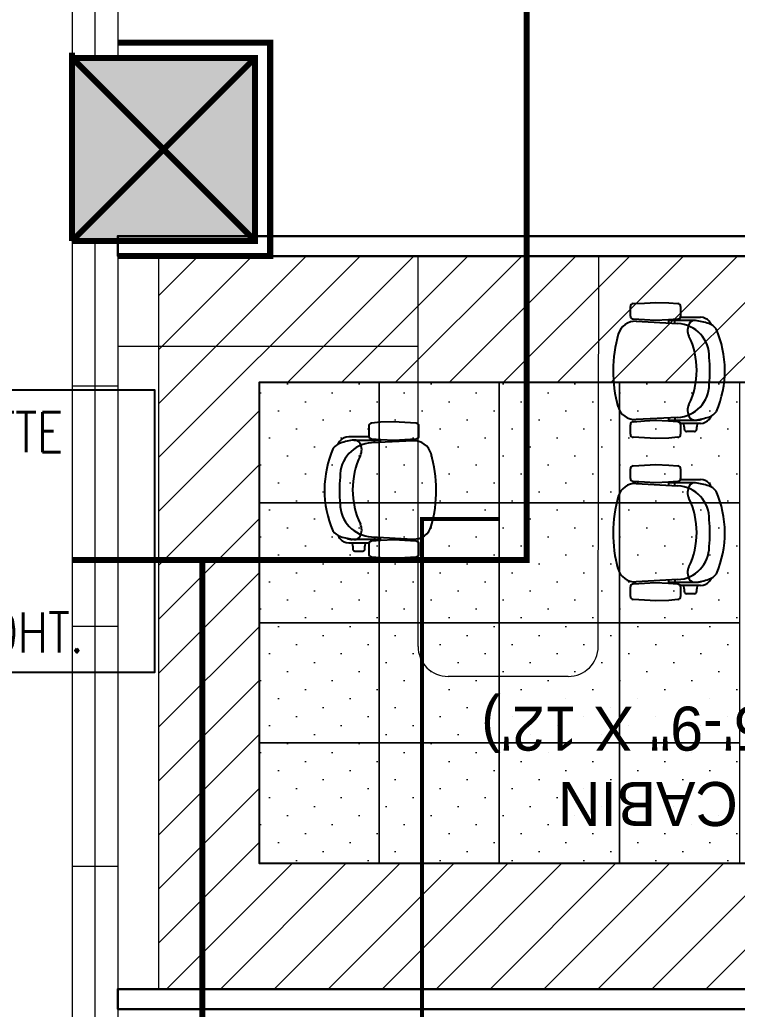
# Model space of a CAD drawing. Header units: millimetres. Extents: x 148480 to 578986, y 39883 to 155062.
# Drawn here: x 226358 to 229942, y 118155 to 123097 of the extents above; entities that cross this region are included whole.
import ezdxf

# ---------------------------------------------------------------- set-up
doc = ezdxf.new("R2010")
doc.units = ezdxf.units.MM
for name, pattern in [('CENTER', [2, 1.25, -0.25, 0.25, -0.25]), ('CONTINOUS', [0]), ('HIDDEN', [0.375, 0.25, -0.125])]:
    doc.linetypes.add(name, pattern=pattern)
for name, color, linetype in [('001-TEXT', 250, 'Continuous'), ('ceilings', 253, 'Continuous'), ('CEN', 252, 'CENTER'), ('Hatch 01_UC', 7, 'Continuous'), ('HVAC TEXT', 7, 'Continuous'), ('I - MODULAR', 44, 'Continuous'), ('Layer2', 4, 'Continuous'), ('Layer4', 6, 'Continuous'), ('M HVAC DRAIN PIPE', 30, 'Continuous'), ('M-HVAC VRV PIPE', 4, 'Continuous')]:
    doc.layers.add(name, color=color, linetype=linetype)
doc.layers.add('glass', color=7, linetype='Continuous', lineweight=0, true_color=0x0000d6)
doc.layers.add('I-PART-GYP', color=6, linetype='Continuous', lineweight=30)
doc.layers.add('ID-MODULAR', color=44, linetype='Continuous', lineweight=9)
doc.styles.add('Arial_3', font='arial.ttf', dxfattribs={"height": 20.669291})
doc.styles.add('Herbalife_Third Floor - Furniture Layout - 210201$0$CG', font='GOTHIC.TTF')

# ---------------------------------------------------------------- blocks, each defined once
blk = doc.blocks.new('GFC1')
at = {"layer": 'Hatch 01_UC', "linetype": 'Continuous'}
h = blk.add_hatch(color=8, dxfattribs=at)
h.dxf.hatch_style = 1
h.paths.add_polyline_path([(300165.9, 122978.3), (299250.9, 122978.3), (299250.9, 123893.3), (300165.9, 123893.3)])
at = {"layer": 'CEN', "color": 8, "linetype": 'Continuous', "lineweight": 0}
for p, q in [((299250.9, 123918.7), (299250.9, 123893.3)), ((299250.9, 122978.3), (299250.9, 123893.3)), ((299250.9, 123893.3), (300165.9, 123893.3)), ((300165.9, 123893.3), (299250.9, 122978.3)), ((299250.9, 123893.3), (300165.9, 122978.3)), ((300165.9, 123893.3), (299250.9, 123893.3)), ((299250.9, 123893.3), (300165.9, 122978.3)), ((300165.9, 123893.3), (299250.9, 122978.3)), ((300165.9, 123893.3), (300165.9, 122978.3)), ((300165.9, 122978.3), (300165.9, 123893.3)), ((300165.9, 122978.3), (299250.9, 122978.3)), ((299250.9, 122978.3), (300165.9, 122978.3))]:
    blk.add_line(p, q, dxfattribs=at)
at = {"layer": 'CEN', "color": 8, "linetype": 'HIDDEN', "lineweight": 0, "ltscale": 1500}
for points in [[(299252.1, 125485.2), (301522.1, 125485.2), (301522.1, 121385.2), (299252.1, 121385.2)], [(299902.2, 115433.7), (299902.1, 121385.2)]]:
    blk.add_lwpolyline(points, dxfattribs=at)
at = {"layer": 'CEN', "color": 8, "linetype": 'Continuous', "lineweight": 0}
for points in [[(299479.7, 122903.3), (300240.9, 122903.3), (300240.9, 123968.3), (299479.7, 123968.3)], [(299479.7, 122978.3), (300165.9, 122978.3), (300165.9, 123893.3), (299479.7, 123893.3)]]:
    blk.add_lwpolyline(points, dxfattribs=at)
at = {"layer": 'glass', "color": 8, "linetype": 'Continuous'}
for p, q in [((299250.9, 132941.7), (299250.9, 123893.3)), ((299365.3, 132941.7), (299365.3, 123893.3)), ((299479.7, 132941.7), (299479.7, 123893.3)), ((299250.9, 122978.3), (299250.9, 113853.7)), ((299365.3, 122978.3), (299365.3, 113853.7)), ((299479.7, 122978.3), (299479.7, 113853.7)), ((299479.7, 122253.7), (299250.9, 122253.7)), ((299479.7, 121053.7), (299250.9, 121053.7)), ((299479.7, 119853.7), (299250.9, 119853.7))]:
    blk.add_line(p, q, dxfattribs=at)
at = {"layer": 'I - MODULAR', "color": 8}
for p, q in [((302054.8, 122665.7), (302110.3, 122668.6)), ((302110.3, 122668.6), (302167.5, 122672)), ((302167.5, 122672), (302232.8, 122669.8)), ((302232.8, 122669.8), (302277.7, 122665.7)), ((302040.8, 122602.6), (302040.8, 122650.7)), ((302291.6, 122650.6), (302291.6, 122602.5)), ((302111.5, 122583.9), (302054.8, 122587.5)), ((302070.2, 122577.4), (302277, 122566.5)), ((302166.4, 122580.7), (302111.5, 122583.9)), ((302231.5, 122583.9), (302166.4, 122580.7)), ((302277.6, 122587.4), (302231.5, 122583.9)), ((302277.6, 122587.4), (302231.5, 122583.9)), ((302232.1, 122568.9), (302232.1, 122583.9)), ((302365.5, 122580.8), (302232.1, 122580.8)), ((302263, 122567.3), (302263, 122580.8)), ((302290.8, 122597.5), (302391.5, 122597.5)), ((300791.8, 122073), (300746.9, 122068.9)), ((300857.2, 122075.2), (300791.8, 122073)), ((300914.3, 122071.8), (300857.2, 122075.2)), ((300969.9, 122068.9), (300914.3, 122071.8)), ((302054.8, 122076), (302111.5, 122079.6)), ((302277, 122097.3), (302068.9, 122086.4)), ((302111.5, 122079.6), (302166.4, 122082.8)), ((302166.4, 122082.8), (302231.5, 122079.6)), ((302231.5, 122079.9), (302277.6, 122076.4)), ((302231.5, 122079.6), (302277.6, 122076.1)), ((302232.1, 122080.2), (302232.1, 122094.9)), ((302232.1, 122084.3), (302373.6, 122084.3)), ((302262.9, 122096.6), (302262.9, 122084.3)), ((302277.6, 122076.4), (302284.4, 122073.9)), ((302289.8, 122067.6), (302284.4, 122073.9)), ((302284.4, 122073.9), (302290.5, 122066.7)), ((300733, 122053.8), (300733, 122005.6)), ((300983.8, 122005.8), (300983.8, 122053.9)), ((302040.8, 122012.8), (302040.8, 122060.9)), ((302391.5, 122067.6), (302289.8, 122067.6)), ((302291.6, 122061.1), (302291.6, 122012.9)), ((302309.2, 122050.6), (302307.1, 122067.6)), ((302310.7, 122050.6), (302309.2, 122050.6)), ((302310.7, 122036.8), (302310.7, 122050.6)), ((302360.5, 122026.6), (302320.9, 122026.6)), ((302371.3, 122050.6), (302371.3, 122037.3)), ((302372.6, 122050.6), (302371.3, 122050.6)), ((302374.8, 122067.6), (302372.6, 122050.6)), ((300733.9, 122000.7), (300633.1, 122000.7)), ((300659.1, 121984), (300792.5, 121984)), ((300747, 121990.6), (300793.2, 121987.1)), ((300747, 121990.6), (300793.2, 121987.1)), ((300954.4, 121980.6), (300747.6, 121969.7)), ((300761.7, 121970.5), (300761.7, 121984)), ((300792.5, 121972.1), (300792.5, 121987.1)), ((300793.2, 121987.1), (300858.3, 121983.9)), ((300858.3, 121983.9), (300913.2, 121987.1)), ((300913.2, 121987.1), (300969.9, 121990.7)), ((302110.3, 121994.9), (302054.8, 121997.8)), ((302167.5, 121991.5), (302110.3, 121994.9)), ((302232.8, 121993.7), (302167.5, 121991.5)), ((302277.7, 121997.8), (302232.8, 121993.7)), ((302040.8, 121792.2), (302040.8, 121840.4)), ((302054.8, 121855.4), (302110.3, 121858.2)), ((302110.3, 121858.2), (302167.5, 121861.7)), ((302167.5, 121861.7), (302232.8, 121859.4)), ((302232.8, 121859.4), (302277.7, 121855.3)), ((302291.6, 121840.3), (302291.6, 121792.1)), ((302111.5, 121773.5), (302054.8, 121777.1)), ((302166.4, 121770.4), (302111.5, 121773.5)), ((302231.5, 121773.5), (302166.4, 121770.4)), ((302277.6, 121777.1), (302231.5, 121773.5)), ((302277.6, 121777.1), (302231.5, 121773.5)), ((302232.1, 121758.5), (302232.1, 121773.6)), ((302290.8, 121787.1), (302391.5, 121787.1)), ((302070.2, 121767), (302277, 121756.2)), ((302365.5, 121770.5), (302232.1, 121770.5)), ((302263, 121756.9), (302263, 121770.5)), ((300792.5, 121487.5), (300651, 121487.5)), ((300740.2, 121477.1), (300734.1, 121469.9)), ((300734.9, 121470.8), (300740.2, 121477.1)), ((300747, 121479.6), (300740.2, 121477.1)), ((300793.2, 121483.1), (300747, 121479.6)), ((300793.2, 121482.8), (300747, 121479.3)), ((300747.6, 121500.5), (300955.7, 121489.6)), ((300761.8, 121499.8), (300761.8, 121487.5)), ((300792.5, 121483.4), (300792.5, 121498.1)), ((300858.3, 121486), (300793.2, 121482.8)), ((300913.2, 121482.8), (300858.3, 121486)), ((300969.9, 121479.2), (300913.2, 121482.8)), ((300633.1, 121470.8), (300734.9, 121470.8)), ((300649.9, 121470.8), (300652.1, 121453.8)), ((300652.1, 121453.8), (300653.4, 121453.8)), ((300653.4, 121453.8), (300653.4, 121440.5)), ((300664.1, 121429.8), (300703.8, 121429.8)), ((300714, 121453.8), (300715.4, 121453.8)), ((300714, 121439.9), (300714, 121453.8)), ((300715.4, 121453.8), (300717.5, 121470.8)), ((300733, 121464.3), (300733, 121416.1)), ((300983.8, 121416), (300983.8, 121464.1)), ((300746.9, 121401), (300791.8, 121396.9)), ((300791.8, 121396.9), (300857.2, 121394.7)), ((300857.2, 121394.7), (300914.3, 121398.1)), ((300914.3, 121398.1), (300969.9, 121401)), ((302277, 121286.9), (302068.9, 121276)), ((302232.1, 121269.8), (302232.1, 121284.6)), ((302262.9, 121286.2), (302262.9, 121273.9)), ((302040.8, 121202.4), (302040.8, 121250.6)), ((302054.8, 121265.7), (302111.5, 121269.3)), ((302111.5, 121269.3), (302166.4, 121272.4)), ((302166.4, 121272.4), (302231.5, 121269.3)), ((302231.5, 121269.6), (302277.6, 121266)), ((302231.5, 121269.3), (302277.6, 121265.7)), ((302232.1, 121273.9), (302373.6, 121273.9)), ((302277.6, 121266), (302284.4, 121263.5)), ((302289.8, 121257.2), (302284.4, 121263.5)), ((302284.4, 121263.5), (302290.5, 121256.3)), ((302391.5, 121257.2), (302289.8, 121257.2)), ((302291.6, 121250.7), (302291.6, 121202.5)), ((302309.2, 121240.3), (302307.1, 121257.2)), ((302310.7, 121240.3), (302309.2, 121240.3)), ((302310.7, 121226.4), (302310.7, 121240.3)), ((302371.3, 121240.3), (302371.3, 121227)), ((302372.6, 121240.3), (302371.3, 121240.3)), ((302374.8, 121257.2), (302372.6, 121240.3)), ((302110.3, 121184.6), (302054.8, 121187.4)), ((302167.5, 121181.1), (302110.3, 121184.6)), ((302232.8, 121183.4), (302167.5, 121181.1)), ((302277.7, 121187.5), (302232.8, 121183.4)), ((302360.5, 121216.2), (302320.9, 121216.2))]:
    blk.add_line(p, q, dxfattribs=at)
for centre, radius, start, end in [((302055.5, 122651.1), 14.7, 92.9388, 181.2932), ((302276.5, 122650.6), 15.1, 0.0001, 85.3821), ((302065.6, 122488.6), 88.9, 86.9963, 163.8263), ((302055.7, 122602.3), 14.9, 178.9351, 266.3961), ((302268.3, 122400.7), 166, 358.3126, 86.9963), ((302276.6, 122602.5), 15.1, 273.9399, 0.0001), ((302276.6, 122602.5), 15.1, 273.9399, 340.8234), ((302393.3, 122532.9), 67, 151.6102, 205.7882), ((302361.6, 122550.1), 31, 82.8186, 151.6102), ((302320.8, 122225.7), 357.9, 71.8612, 82.8186), ((302320.8, 122225.7), 357.9, 71.8612, 82.8186), ((302389.3, 122536.8), 60.7, 42.1358, 87.908), ((302408.2, 122492.6), 77.1, 37.7575, 71.8612), ((302389.3, 122536.8), 60.7, 22.5668, 42.1358), ((301992.5, 122331.9), 520, 336.7999, 23.5638), ((302613.6, 122329.6), 659.6, 163.8263, 195.7056), ((301978.6, 122332.6), 393.5, 334.212, 25.7882), ((301753.9, 122329.1), 683.6, 354.4607, 5.6017), ((302268.3, 122263.1), 166, 273.004, 0.0001), ((302064.3, 122175.2), 88.9, 195.7056, 273.004), ((302393.3, 122132.2), 67, 154.212, 208.39), ((302408.2, 122172.5), 77.1, 288.1391, 323.8612), ((302055.7, 122061.2), 14.9, 93.6041, 181.0652), ((302276.6, 122061.1), 15.1, 0.0001, 86.0604), ((302361.6, 122115), 31, 208.39, 277.1816), ((302320.8, 122439.4), 357.9, 277.1816, 288.1391), ((302374.1, 122147.2), 62.9, 269.5334, 293.7471), ((302374.1, 122147.2), 62.9, 269.5334, 293.7471), ((302389.3, 122128.3), 60.7, 272.0922, 317.8644), ((302389.3, 122128.3), 60.7, 317.8644, 337.4334), ((300748.1, 122053.8), 15.1, 94.6179, 179.9999), ((300969.1, 122054.2), 14.7, 358.7068, 87.0612), ((302320.9, 122036.8), 10.2, 180.0001, 270.0001), ((302360.5, 122037.3), 10.8, 270.0001, 0.0001), ((300635.4, 121940), 60.7, 137.8642, 157.4332), ((300635.4, 121940), 60.7, 92.092, 137.8642), ((300703.9, 121628.9), 357.9, 97.1814, 108.1388), ((300703.9, 121628.9), 357.9, 97.1814, 108.1388), ((300663, 121953.3), 31, 28.3898, 97.1814), ((300748.1, 122005.6), 15.1, 179.9999, 266.0601), ((300748.1, 122005.6), 15.1, 199.1766, 266.0601), ((300959.1, 121891.8), 88.9, 16.1737, 93.0037), ((300969, 122005.5), 14.9, 273.6039, 1.0649), ((302055.5, 122012.5), 14.7, 178.707, 267.0615), ((302276.5, 122012.9), 15.1, 274.6181, 0.0001), ((301032.2, 121735.1), 520, 156.4362, 203.2001), ((300616.5, 121895.8), 77.1, 108.1388, 142.2425), ((300756.3, 121803.9), 166, 93.0037, 181.6874), ((300631.3, 121936.1), 67, 334.2118, 28.3898), ((301046.1, 121735.7), 393.5, 154.2118, 205.788), ((300411, 121732.8), 659.6, 344.2944, 16.1737), ((302055.5, 121840.7), 14.7, 92.9388, 181.2932), ((302276.5, 121840.3), 15.1, 0.0001, 85.3821), ((301270.7, 121732.3), 683.6, 174.3983, 185.5393), ((302055.7, 121792), 14.9, 178.9351, 266.3961), ((302276.6, 121792.1), 15.1, 273.9399, 0.0001), ((302276.6, 121792.1), 15.1, 273.9399, 340.8234), ((302389.3, 121726.5), 60.7, 42.1358, 87.908), ((302065.6, 121678.2), 88.9, 86.9963, 163.8263), ((302268.3, 121590.3), 166, 358.3126, 86.9963), ((302393.3, 121722.6), 67, 151.6102, 205.7882), ((302361.6, 121739.7), 31, 82.8186, 151.6102), ((302320.8, 121415.3), 357.9, 71.8612, 82.8186), ((302320.8, 121415.3), 357.9, 71.8612, 82.8186), ((302408.2, 121682.2), 77.1, 37.7575, 71.8612), ((302389.3, 121726.5), 60.7, 22.5668, 42.1358), ((301992.5, 121521.5), 520, 336.7999, 23.5638), ((302613.6, 121519.3), 659.6, 163.8263, 195.7056), ((301978.6, 121522.2), 393.5, 334.212, 25.7882), ((300756.3, 121666.3), 166, 179.9999, 266.996), ((301753.9, 121518.7), 683.6, 354.4607, 5.6017), ((300616.5, 121575.7), 77.1, 216.1388, 251.8609), ((300631.3, 121535.4), 67, 331.61, 25.788), ((300960.4, 121578.4), 88.9, 266.996, 344.2944), ((300635.4, 121531.5), 60.7, 202.5666, 222.1356), ((300635.4, 121531.5), 60.7, 222.1356, 267.9078), ((300703.9, 121842.6), 357.9, 251.8609, 262.8184), ((300650.5, 121550.4), 62.9, 246.2529, 270.4666), ((300650.5, 121550.4), 62.9, 246.2529, 270.4666), ((300663, 121518.2), 31, 262.8184, 331.61), ((300748.1, 121464.3), 15.1, 93.9396, 179.9999), ((300969, 121464.4), 14.9, 358.9348, 86.3959), ((300664.1, 121440.5), 10.8, 179.9999, 269.9999), ((300703.8, 121439.9), 10.2, 269.9999, 359.9999), ((302268.3, 121452.7), 166, 273.004, 0.0001), ((300748.1, 121416.1), 15.1, 179.9999, 265.3819), ((300969.1, 121415.7), 14.7, 272.9385, 1.293), ((302064.3, 121364.8), 88.9, 195.7056, 273.004), ((302393.3, 121321.8), 67, 154.212, 208.39), ((302361.6, 121304.7), 31, 208.39, 277.1816), ((302320.8, 121629), 357.9, 277.1816, 288.1391), ((302374.1, 121336.8), 62.9, 269.5334, 293.7471), ((302374.1, 121336.8), 62.9, 269.5334, 293.7471), ((302408.2, 121362.2), 77.1, 288.1391, 323.8612), ((302389.3, 121317.9), 60.7, 317.8644, 337.4334), ((302055.7, 121250.8), 14.9, 93.6041, 181.0652), ((302276.6, 121250.7), 15.1, 0.0001, 86.0604), ((302389.3, 121317.9), 60.7, 272.0922, 317.8644), ((302055.5, 121202.1), 14.7, 178.707, 267.0615), ((302276.5, 121202.5), 15.1, 274.6181, 0.0001), ((302320.9, 121226.4), 10.2, 180.0001, 270.0001), ((302360.5, 121227), 10.8, 270.0001, 0.0001)]:
    blk.add_arc(centre, radius, start, end, dxfattribs=at)
at = {"layer": 'I-PART-GYP', "color": 8, "linetype": 'CONTINOUS'}
for points in [[(304285.1, 123003.3), (299479.7, 123003.3), (299479.7, 122903.3), (304285.1, 122903.3)], [(304285.1, 119142), (299479.7, 119142), (299479.7, 119242), (304285.1, 119242)]]:
    blk.add_lwpolyline(points, close=True, dxfattribs=at)
at = {"layer": 'ID-MODULAR', "color": 8}
for p, q in [((300979.7, 122903.3), (301654.7, 122903.3)), ((300979.7, 120953.3), (300979.7, 122903.3)), ((301879.5, 120947.1), (301882.4, 122903.3)), ((301729.7, 120803.3), (301129.7, 120803.3))]:
    blk.add_line(p, q, dxfattribs=at)
blk.add_lwpolyline([(299479.7, 122903.3), (299479.7, 122453.6), (300979.7, 122453.6), (300979.7, 122903.3)], close=True, dxfattribs=at)
for centre, start, end in [((301129.7, 120953.3), 180, 270), ((301729.7, 120953.3), 270, 0)]:
    blk.add_arc(centre, 150, start, end, dxfattribs=at)
at = {"layer": '001-TEXT', "color": 8, "style": 'Herbalife_Third Floor - Furniture Layout - 210201$0$CG'}
for s, p in [('(15\'-9" X 12\')', (302983.5, 120652.8)), ('CABIN', (302577.8, 120276.4))]:
    blk.add_text(s, height=220, rotation=180, dxfattribs=at).set_placement(p)
blk = doc.blocks.new('GRID')
at = {"layer": 'ceilings', "lineweight": 5}
h = blk.add_hatch(dxfattribs=at)
h.set_pattern_fill('DOTS', color=8, scale=80, angle=45)
h.paths.add_polyline_path([(56229.9, 61282.6), (56229.9, 61882.6), (56829.9, 61882.6), (56829.9, 61282.6)])
at = {"layer": 'ceilings', "color": 8, "lineweight": 5}
blk.add_lwpolyline([(56229.9, 61282.6), (56229.9, 61882.6), (56829.9, 61882.6), (56829.9, 61282.6)], close=True, dxfattribs=at)
blk = doc.blocks.new('celling')
at = {"layer": 'Hatch 01_UC', "linetype": 'Continuous', "lineweight": 0, "transparency": 33554597}
h = blk.add_hatch(dxfattribs=at)
h.set_pattern_fill('ANSI31', color=8, scale=60, angle=180)
h.set_pattern_definition([(225, (458174.37, 85859.37), (134.70384, -134.70384), [])])
h.paths.add_polyline_path([(309955.5, 66838.5), (309955.5, 69238.5), (313555.5, 69238.5), (313555.5, 66838.5)], flags=16)
h.paths.add_polyline_path([(309452.7, 69869.1), (309452.7, 66207.9), (314058.2, 66207.9), (314058.2, 69869.1)])
at = {"layer": 'ceilings', "color": 116, "linetype": 'Continuous', "true_color": 0x136734}
blk.add_lwpolyline([(313555.5, 69238.5), (309955.5, 69238.5), (309955.5, 66838.5), (313555.5, 66838.5)], close=True, dxfattribs=at)
at = {"layer": 'Hatch 01_UC', "color": 8, "linetype": 'Continuous', "lineweight": 0}
for points in [[(314058.2, 69869.1), (309452.7, 69869.1), (309452.7, 66207.9), (314058.2, 66207.9)], [(313555.5, 66838.5), (309955.5, 66838.5), (309955.5, 69238.5), (313555.5, 69238.5)]]:
    blk.add_lwpolyline(points, close=True, dxfattribs=at)
at = {"layer": 'ceilings', "rotation": 270}
for p in [(248672.9, 125468.4), (249272.9, 125468.4), (249872.9, 125468.4), (250472.9, 125468.4), (248672.9, 124868.4), (249272.9, 124868.4), (249872.9, 124868.4), (250472.9, 124868.4), (248672.9, 124268.4), (249272.9, 124268.4), (249872.9, 124268.4), (250472.9, 124268.4), (248672.9, 123668.4), (249272.9, 123668.4), (249872.9, 123668.4), (250472.9, 123668.4)]:
    blk.add_blockref('GRID', p, dxfattribs=at)
blk = doc.blocks.new('BEAM')
at = {"layer": 'CEN', "color": 11, "linetype": 'HIDDEN', "lineweight": 0, "ltscale": 1500, "const_width": 30}
for points in [[(359252.1, 125485.2), (361522.1, 125485.2), (361522.1, 121385.2), (359252.1, 121385.2)], [(359902.2, 115433.7), (359902.1, 121385.2)]]:
    blk.add_lwpolyline(points, dxfattribs=at)
at = {"layer": 'CEN', "color": 11, "linetype": 'Continuous', "lineweight": 0, "const_width": 30}
for points in [[(359479.7, 122903.3), (360240.9, 122903.3), (360240.9, 123968.3), (359479.7, 123968.3)], [(359250.9, 123918.7), (359250.9, 123893.3)], [(360165.9, 123893.3), (359250.9, 122978.3)], [(359250.9, 123893.3), (360165.9, 122978.3)], [(360165.9, 123893.3), (359250.9, 123893.3)], [(359250.9, 123893.3), (360165.9, 122978.3)], [(360165.9, 123893.3), (359250.9, 122978.3)], [(359250.9, 123893.3), (360165.9, 123893.3)], [(359250.9, 122978.3), (359250.9, 123893.3)], [(359479.7, 122978.3), (360165.9, 122978.3), (360165.9, 123893.3), (359479.7, 123893.3)], [(360165.9, 122978.3), (360165.9, 123893.3)], [(360165.9, 123893.3), (360165.9, 122978.3)], [(359250.9, 122978.3), (360165.9, 122978.3)], [(360165.9, 122978.3), (359250.9, 122978.3)]]:
    blk.add_lwpolyline(points, dxfattribs=at)
blk = doc.blocks.new('BEE')
at = {"layer": 'M-HVAC VRV PIPE', "linetype": 'Continuous'}
blk.add_blockref('BEAM', (0, 0), dxfattribs=at)

msp = doc.modelspace()

# ---------------------------------------------------------------- block references
at = {"layer": 'Layer4', "linetype": 'Continuous', "rotation": 360}
msp.add_blockref('GFC1', (-72632.4, -986), dxfattribs=at)

# ---------------------------------------------------------------- next in the draw order: linework, layer by layer
at = {"layer": 'HVAC TEXT'}
msp.add_lwpolyline([(223855, 121248.9), (227030.5, 121248.9), (227030.5, 119837.6), (223855, 119837.6)], close=True, dxfattribs=at)
at = {"layer": 'M HVAC DRAIN PIPE', "color": 30, "linetype": 'Continuous', "const_width": 20, "elevation": 0}
msp.add_lwpolyline([(228750.5, 120604.1), (228366.5, 120604.1), (228366.5, 113791)], dxfattribs=at)

# ---------------------------------------------------------------- next in the draw order: block references
at = {"layer": 'Hatch 01_UC', "color": 252, "linetype": 'Continuous', "true_color": 0x939598, "rotation": 360}
msp.add_blockref('celling', (-82402.2, 52046.6), dxfattribs=at)
at = {"layer": 'Layer2', "linetype": 'Continuous', "rotation": 360}
msp.add_blockref('BEE', (-132632.4, -986), dxfattribs=at)

# ---------------------------------------------------------------- next in the draw order: texts
at = {"layer": 'HVAC TEXT', "insert": (223961.6, 121137.4), "char_height": 200, "width": 4668.514, "attachment_point": 1, "style": 'Arial_3'}
msp.add_mtext('\\pxql;{\\Fsimplex.shx|c0;\\W0.8;\\C0;VRF COMPACT CASSETTE\\PMODEL :VCC-18\\PCAPCITY :1.5 TR\\PSIZE-596Lx596Wx240HT. }', dxfattribs=at)

doc.saveas('drawing.dxf')
